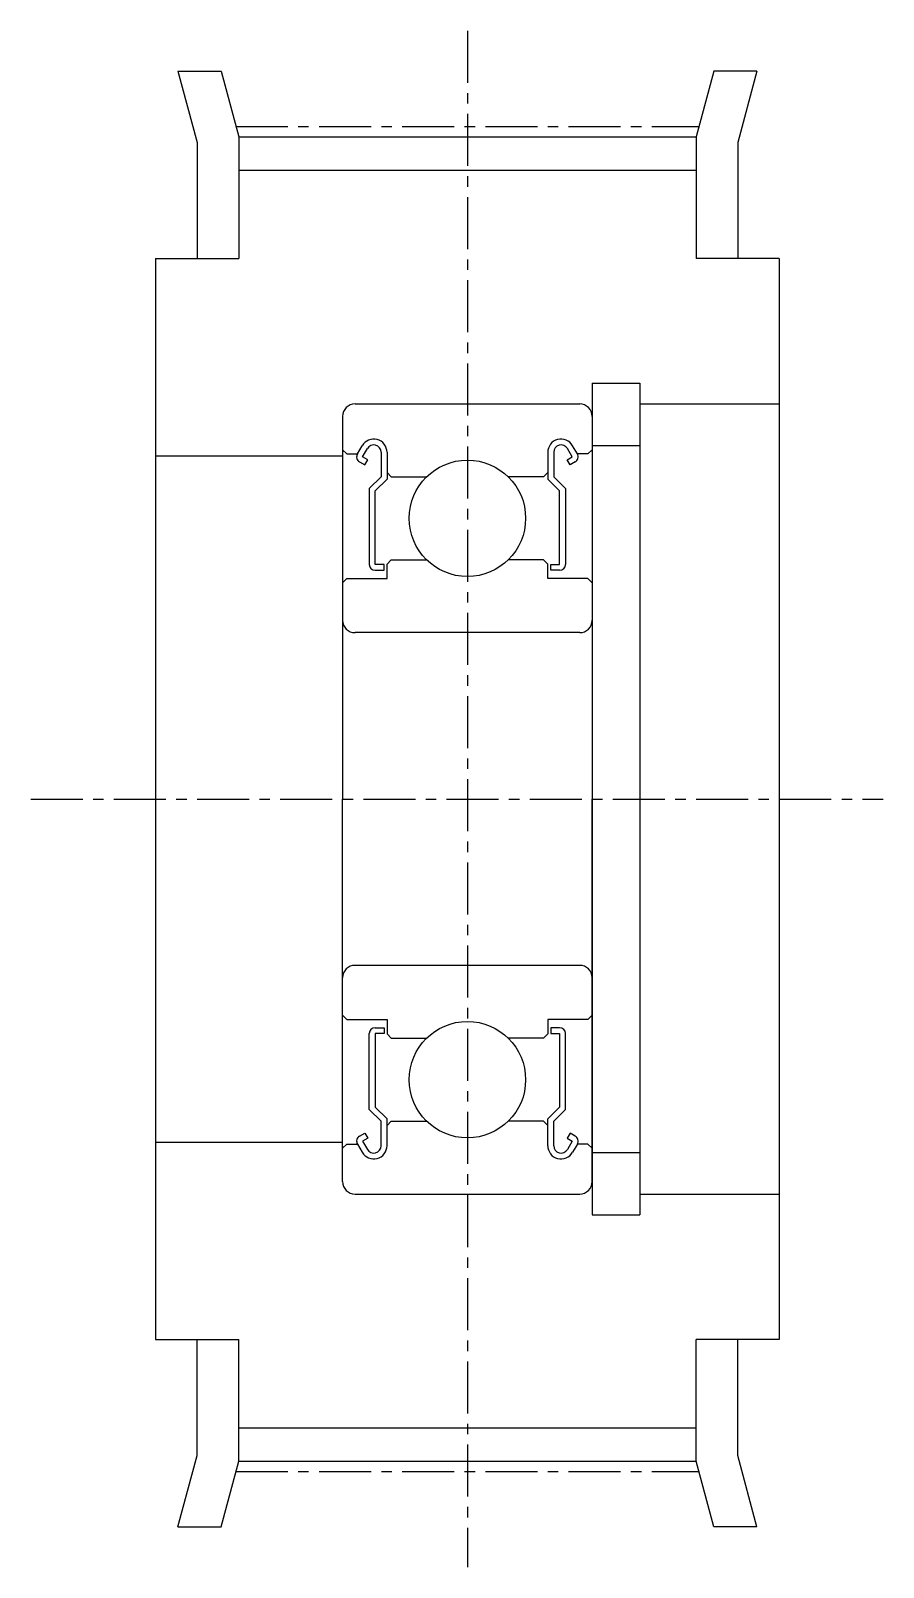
# Model space of a CAD drawing. Extents: x 5 to 100, y 5 to 108.
# Drawn here: x 79.5 to 100, y 71.52 to 108.48 of the extents above; entities outside this region: 2.
import ezdxf

# ---------------------------------------------------------------- set-up
doc = ezdxf.new("R2010")
doc.units = 0
doc.linetypes.add('CENTER', pattern=[2, 1.25, -0.25, 0.25, -0.25])
doc.layers.get('0').update_dxf_attribs({"linetype": 'CONTINUOUS'})
doc.layers.add('CENTER', color=1, linetype='CENTER')

msp = doc.modelspace()

# ---------------------------------------------------------------- linework, layer by layer
at = {"color": 7, "linetype": 'CONTINUOUS'}
for p, q in [((83.041, 107.5), (83.5, 105.788)), ((83.041, 107.5), (84.077, 107.5)), ((84.077, 107.5), (84.5, 105.92)), ((95.923, 107.5), (95.5, 105.92)), ((96.959, 107.5), (95.923, 107.5)), ((96.959, 107.5), (96.5, 105.788)), ((83.5, 105.788), (83.5, 103)), ((84.5, 105.92), (95.5, 105.92)), ((84.5, 105.92), (84.5, 103)), ((95.5, 105.92), (95.5, 103)), ((96.5, 105.788), (96.5, 103)), ((84.5, 105.12), (95.5, 105.12)), ((82.5, 103), (82.5, 77)), ((82.5, 103), (84.5, 103)), ((97.5, 103), (95.5, 103)), ((97.5, 103), (97.5, 77)), ((93, 100), (93, 80)), ((93, 100), (94.15, 100)), ((94.15, 100), (94.15, 80)), ((87.3, 99.5), (92.7, 99.5)), ((94.15, 99.5), (97.5, 99.5)), ((87, 99.2), (87, 90)), ((93, 99.2), (93, 90)), ((87, 98.4), (87.1, 98.3)), ((87.1, 98.3), (87.356, 98.3)), ((87.356, 98.3), (87.472, 98.496)), ((87.479, 98.229), (87.595, 98.425)), ((87.924, 98.337), (87.924, 97.75)), ((88.067, 98.337), (88.067, 97.691)), ((91.933, 98.337), (91.933, 97.691)), ((92.076, 98.337), (92.076, 97.75)), ((92.521, 98.229), (92.405, 98.425)), ((92.644, 98.3), (92.528, 98.496)), ((92.9, 98.3), (92.644, 98.3)), ((93, 98.4), (92.9, 98.3)), ((93, 98.5), (94.15, 98.5)), ((82.5, 98.25), (87, 98.25)), ((87.408, 98.106), (87.531, 98.035)), ((87.602, 98.158), (87.479, 98.229)), ((87.531, 98.035), (87.602, 98.158)), ((92.398, 98.158), (92.521, 98.229)), ((92.469, 98.035), (92.398, 98.158)), ((92.592, 98.106), (92.469, 98.035)), ((87.924, 97.75), (87.64, 97.466)), ((88.067, 97.691), (87.782, 97.407)), ((88.067, 97.85), (88.167, 97.75)), ((88.167, 97.75), (89.02, 97.75)), ((91.833, 97.75), (90.98, 97.75)), ((91.933, 97.85), (91.833, 97.75)), ((91.933, 97.691), (92.218, 97.407)), ((92.076, 97.75), (92.36, 97.466)), ((87.64, 97.466), (87.64, 95.642)), ((87.782, 95.642), (87.782, 97.407)), ((92.218, 95.642), (92.218, 97.407)), ((92.36, 97.466), (92.36, 95.642)), ((93, 96.9), (93, 96.9)), ((82.5, 96), (82.5, 96)), ((88.067, 95.65), (88.167, 95.75)), ((88.167, 95.75), (89.02, 95.75)), ((91.833, 95.75), (90.98, 95.75)), ((91.933, 95.65), (91.833, 95.75)), ((87.996, 95.642), (87.782, 95.642)), ((87.782, 95.5), (87.996, 95.5)), ((87.996, 95.5), (87.996, 95.642)), ((88.067, 95.3), (88.067, 95.65)), ((91.933, 95.3), (91.933, 95.65)), ((92.004, 95.5), (92.004, 95.642)), ((92.004, 95.642), (92.218, 95.642)), ((92.218, 95.5), (92.004, 95.5)), ((87, 95.2), (87.1, 95.3)), ((87.1, 95.3), (88.067, 95.3)), ((92.9, 95.3), (91.933, 95.3)), ((93, 95.2), (92.9, 95.3)), ((93, 94.6), (93, 94.6)), ((92.7, 94), (87.3, 94)), ((82.5, 90), (82.5, 90)), ((87, 80.8), (87, 90)), ((93, 80.8), (93, 90)), ((92.7, 86), (87.3, 86)), ((87, 84.8), (87.1, 84.7)), ((87.1, 84.7), (88.067, 84.7)), ((88.067, 84.7), (88.067, 84.35)), ((92.9, 84.7), (91.933, 84.7)), ((91.933, 84.7), (91.933, 84.35)), ((93, 84.8), (92.9, 84.7)), ((87.64, 82.534), (87.64, 84.358)), ((87.782, 84.5), (87.996, 84.5)), ((87.996, 84.358), (87.782, 84.358)), ((87.782, 84.358), (87.782, 82.593)), ((87.996, 84.5), (87.996, 84.358)), ((88.067, 84.35), (88.167, 84.25)), ((88.167, 84.25), (89.02, 84.25)), ((91.833, 84.25), (90.98, 84.25)), ((91.933, 84.35), (91.833, 84.25)), ((92.218, 84.5), (92.004, 84.5)), ((92.004, 84.5), (92.004, 84.358)), ((92.004, 84.358), (92.218, 84.358)), ((92.218, 84.358), (92.218, 82.593)), ((92.36, 82.534), (92.36, 84.358)), ((87.924, 82.25), (87.64, 82.534)), ((88.067, 82.309), (87.782, 82.593)), ((91.933, 82.309), (92.218, 82.593)), ((92.076, 82.25), (92.36, 82.534)), ((87.924, 81.663), (87.924, 82.25)), ((88.067, 81.663), (88.067, 82.309)), ((88.067, 82.15), (88.167, 82.25)), ((88.167, 82.25), (89.02, 82.25)), ((91.833, 82.25), (90.98, 82.25)), ((91.933, 82.15), (91.833, 82.25)), ((91.933, 81.663), (91.933, 82.309)), ((92.076, 81.663), (92.076, 82.25)), ((82.5, 81.75), (87, 81.75)), ((87, 81.6), (87.1, 81.7)), ((87.1, 81.7), (87.356, 81.7)), ((87.356, 81.7), (87.472, 81.504)), ((87.408, 81.894), (87.531, 81.965)), ((87.602, 81.842), (87.479, 81.771)), ((87.479, 81.771), (87.595, 81.575)), ((87.531, 81.965), (87.602, 81.842)), ((92.469, 81.965), (92.398, 81.842)), ((92.398, 81.842), (92.521, 81.771)), ((92.521, 81.771), (92.405, 81.575)), ((92.592, 81.894), (92.469, 81.965)), ((92.644, 81.7), (92.528, 81.504)), ((92.9, 81.7), (92.644, 81.7)), ((93, 81.6), (92.9, 81.7)), ((93, 81.5), (94.15, 81.5)), ((87.3, 80.5), (92.7, 80.5)), ((94.15, 80.5), (97.5, 80.5)), ((93, 80), (94.15, 80)), ((82.5, 77), (84.5, 77)), ((83.5, 74.212), (83.5, 77)), ((84.5, 74.08), (84.5, 77)), ((95.5, 74.08), (95.5, 77)), ((97.5, 77), (95.5, 77)), ((96.5, 74.212), (96.5, 77)), ((84.5, 74.88), (95.5, 74.88)), ((83.041, 72.5), (83.5, 74.212)), ((84.077, 72.5), (84.5, 74.08)), ((84.5, 74.08), (95.5, 74.08)), ((95.923, 72.5), (95.5, 74.08)), ((96.959, 72.5), (96.5, 74.212)), ((83.041, 72.5), (84.077, 72.5)), ((96.959, 72.5), (95.923, 72.5))]:
    msp.add_line(p, q, dxfattribs=at)
for centre in [(90, 96.75), (90, 83.25)]:
    msp.add_circle(centre, 1.4, dxfattribs=at)
for centre, radius, start, end in [((87.3, 99.2), 0.3, 90, 180), ((92.7, 99.2), 0.3, 0, 90), ((87.479, 98.229), 0.142, 149.9903, 240.0019), ((87.748, 98.337), 0.319, 0, 150.0003), ((87.748, 98.337), 0.177, 0, 150.0032), ((92.252, 98.337), 0.319, 29.9997, 180), ((92.252, 98.337), 0.177, 29.9968, 180), ((92.521, 98.229), 0.142, 299.9981, 30.0097), ((87.782, 95.642), 0.142, 180.0001, 270), ((92.218, 95.642), 0.142, 270, 359.9999), ((87.3, 94.3), 0.3, 180, 270), ((92.7, 94.3), 0.3, 270, 0), ((87.3, 85.7), 0.3, 90, 180), ((92.7, 85.7), 0.3, 0, 90), ((87.782, 84.358), 0.142, 90, 179.9999), ((92.218, 84.358), 0.142, 0.0001, 90), ((87.479, 81.771), 0.142, 119.9981, 210.0097), ((87.748, 81.663), 0.319, 209.9997, 0), ((87.748, 81.663), 0.177, 209.9968, 0), ((92.252, 81.663), 0.319, 180, 330.0003), ((92.252, 81.663), 0.177, 180, 330.0032), ((92.521, 81.771), 0.142, 329.9903, 60.0019), ((87.3, 80.8), 0.3, 180, 270), ((92.7, 80.8), 0.3, 270, 0)]:
    msp.add_arc(centre, radius, start, end, dxfattribs=at)
at = {"layer": 'CENTER', "color": 1, "linetype": 'CENTER'}
for p, q in [((90, 108.475), (90, 71.525)), ((84.433, 106.17), (95.567, 106.17)), ((79.5, 90), (100, 90)), ((84.433, 73.83), (95.567, 73.83))]:
    msp.add_line(p, q, dxfattribs=at)

# ---------------------------------------------------------------- texts
at = {"color": 7, "linetype": 'CONTINUOUS'}
for s, p in [('AATF50 MXL037', (5, 12.5)), ('AATF50MXL037', (5, 5))]:
    msp.add_text(s, height=2, dxfattribs=at).set_placement(p)

doc.saveas('drawing.dxf')
